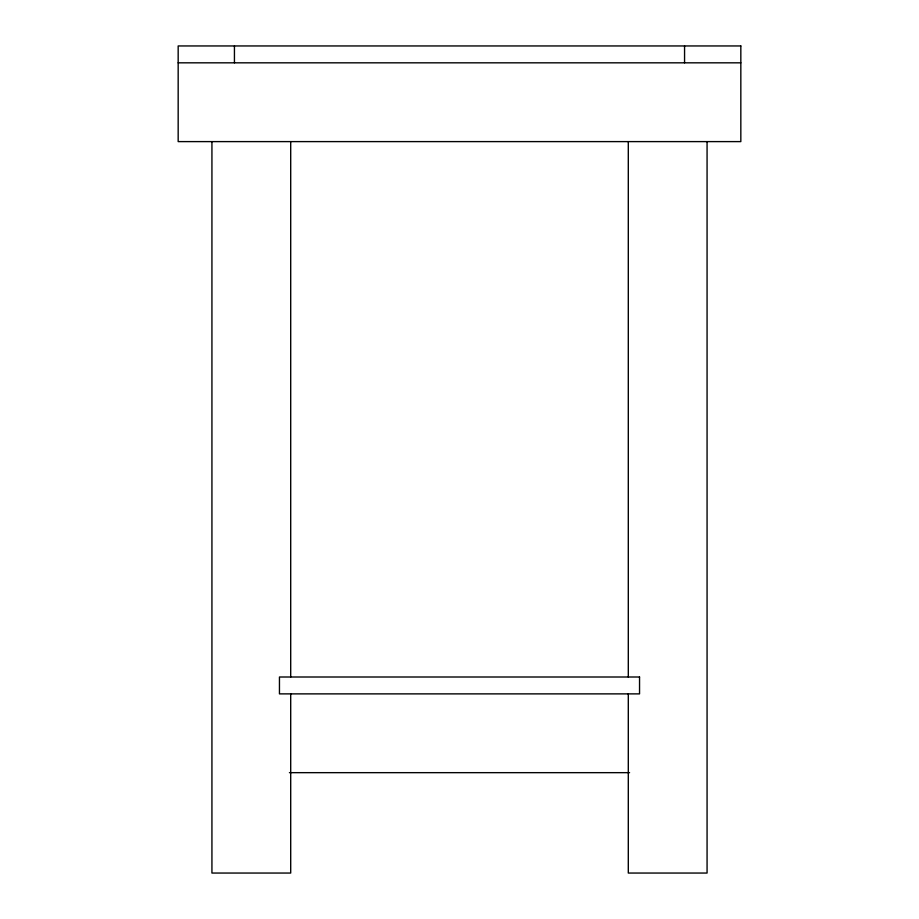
<?xml version="1.0" encoding="UTF-8"?>
<svg xmlns="http://www.w3.org/2000/svg" width="919" height="919" viewBox="0 0 919 919"><rect width="100%" height="100%" fill="white"/><g stroke="black" fill="none" stroke-linecap="round" stroke-linejoin="round"><path stroke-width="1.38" d="M178.171 62.825L740.829 62.825M289.428 772.661L629.572 772.661M707.067 141.698L707.067 873.05L628.297 873.05L628.297 693.879M684.563 45.95L684.563 62.825M628.297 141.756L628.297 677.004M290.703 141.756L290.703 677.004M290.703 693.879L290.703 873.05L211.933 873.05L211.933 141.698M234.437 45.95L234.437 62.825M740.829 45.95L178.171 45.95L178.171 141.606L740.829 141.606L740.829 45.95M639.544 677.004L279.456 677.004L279.456 693.879L639.544 693.879L639.544 677.004"/></g></svg>
